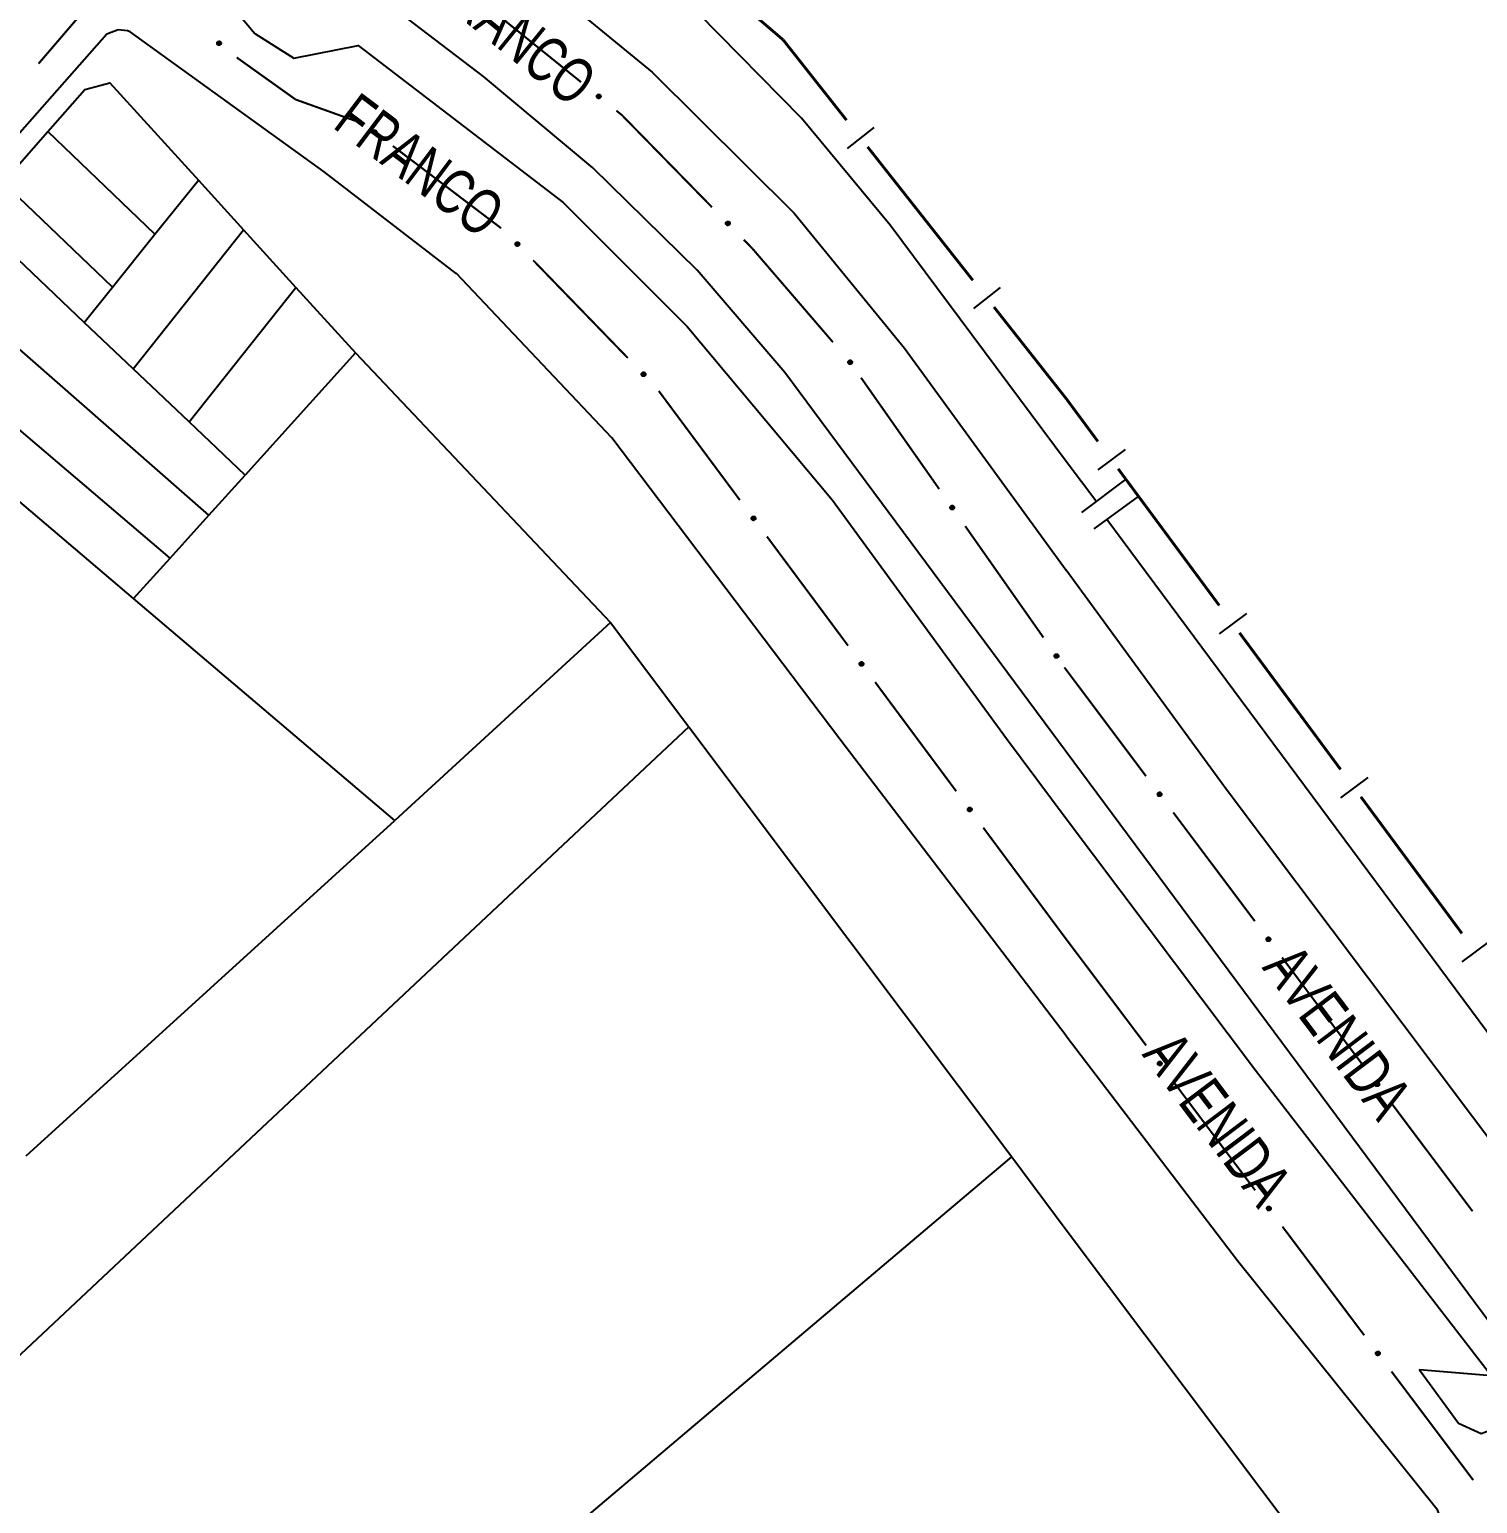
# Model space of a CAD drawing. Extents: x 200123 to 201542, y 4839549 to 4841240.
# Drawn here: x 201067.7 to 201195.5, y 4840300.3 to 4840430.4 of the extents above; entities that cross this region are included whole.
import ezdxf

# ---------------------------------------------------------------- set-up
doc = ezdxf.new("R2010")
doc.units = 0
doc.header["$LTSCALE"] = 1.5
doc.header["$MEASUREMENT"] = 0
for name, color, linetype in [('CD_MALHA_LOTES', 7, 'CONTINUOUS'), ('HD-CANAIS', 7, 'CONTINUOUS'), ('LM-LIM-SETORES-BAIRROS', 250, 'CONTINUOUS'), ('RU-QUADRA', 210, 'CONTINUOUS'), ('SV-EIXO-RUA-PAV', 20, 'CONTINUOUS'), ('SV-ESTIVAS', 7, 'CONTINUOUS'), ('SV-RUA-PAVIM', 7, 'CONTINUOUS'), ('SV-TXT-RUA-PAV', 7, 'CONTINUOUS')]:
    doc.layers.add(name, color=color, linetype=linetype)
doc.styles.add('ARIAL', font='ARIAL.SHX')

msp = doc.modelspace()

# ---------------------------------------------------------------- linework, layer by layer
at = {"layer": 'CD_MALHA_LOTES', "linetype": 'Continuous', "flags": 128}
for points in [[(201069.34, 4840421.34), (201072.6, 4840425.06), (201074.79, 4840425.65), (201082.62, 4840417.05)], [(201065.38, 4840416.84), (201069.34, 4840421.34)], [(201078.79, 4840412.28), (201069.34, 4840421.34)], [(201075.04, 4840407.63), (201065.38, 4840416.84)], [(201078.79, 4840412.28), (201082.62, 4840417.05)], [(201082.62, 4840417.05), (201086.61, 4840412.66)], [(201072.53, 4840404.51), (201062.73, 4840413.81)], [(201075.04, 4840407.63), (201078.79, 4840412.28)], [(201076.87, 4840400.4), (201086.61, 4840412.66)], [(201086.61, 4840412.66), (201091.22, 4840407.6)], [(201083.53, 4840387.49), (201058.71, 4840409.24)], [(201072.53, 4840404.51), (201075.04, 4840407.63)], [(201081.8, 4840395.72), (201091.22, 4840407.6)], [(201091.22, 4840407.6), (201096.47, 4840401.83)], [(201080.12, 4840383.72), (201055.03, 4840405.05)], [(201076.87, 4840400.4), (201072.53, 4840404.51)], [(201096.47, 4840401.83), (201086.74, 4840391.04)], [(201096.47, 4840401.83), (201118.99, 4840378.03)], [(201076.9, 4840380.14), (201051.85, 4840401.42)], [(201081.8, 4840395.72), (201076.87, 4840400.4)], [(201086.74, 4840391.04), (201081.8, 4840395.72)], [(201083.53, 4840387.49), (201086.74, 4840391.04)], [(201080.12, 4840383.72), (201083.53, 4840387.49)], [(201076.9, 4840380.14), (201080.12, 4840383.72)], [(201099.94, 4840360.57), (201076.9, 4840380.14)], [(201118.99, 4840378.03), (201099.94, 4840360.57)], [(201118.99, 4840378.03), (201125.9, 4840368.83)], [(201125.9, 4840368.83), (201059.67, 4840306.65)], [(201125.9, 4840368.83), (201154.39, 4840330.88)], [(201067.42, 4840330.98), (201099.94, 4840360.57)], [(200988.18, 4840187.11), (201061.83, 4840251.72), (201098.76, 4840283.81), (201146.79, 4840324.45), (201154.39, 4840330.88)], [(201154.39, 4840330.88), (201159.21, 4840324.46)], [(201159.21, 4840324.46), (201183.42, 4840292.25), (201159.21, 4840274.3)]]:
    msp.add_lwpolyline(points, dxfattribs=at)
at = {"layer": 'HD-CANAIS', "linetype": 'Continuous'}
for points in [[(201159.21, 4840392.24, 2.2), (201143.66, 4840413.09, 2.2), (201135.84, 4840422.53, 2.2), (201126.75, 4840431.75, 2.2), (201116.67, 4840440.71, 2.2), (201109.76, 4840445.17, 2.2), (201103.95, 4840449.45, 2.26)], [(201161.89, 4840388.65, 2.2), (201159.21, 4840392.24, 2.2)], [(201211.73, 4840321.18, 2.2), (201162.8, 4840387.11, 2.2)]]:
    msp.add_polyline3d(points, dxfattribs=at)
at = {"layer": 'LM-LIM-SETORES-BAIRROS', "const_width": 0.25}
for points in [[(201134.22, 4840429.44), (201129.678896, 4840433.31361)], [(201134.239332, 4840429.4155), (201134.22, 4840429.44)], [(201139.814395, 4840422.350185), (201134.239332, 4840429.4155)], [(201150.964519, 4840408.219555), (201141.672749, 4840419.99508)], [(201159.21, 4840397.77), (201152.822874, 4840405.86445)], [(201159.619928, 4840397.21614), (201159.21, 4840397.77)], [(201161.999568, 4840394.00097), (201159.619928, 4840397.21614)], [(201172.707949, 4840379.532709), (201163.784299, 4840391.589594)], [(201183.41633, 4840365.064448), (201174.492679, 4840377.121332)], [(201194.124711, 4840350.596187), (201185.20106, 4840362.653071)]]:
    msp.add_lwpolyline(points, dxfattribs=at)
at = {"layer": 'LM-LIM-SETORES-BAIRROS'}
for points in [[(201142.23085, 4840421.709292), (201139.875745, 4840419.850938)], [(201153.380975, 4840407.578662), (201151.02587, 4840405.720308)], [(201164.395077, 4840393.285751), (201161.9837, 4840391.501021)], [(201175.103458, 4840378.81749), (201172.692081, 4840377.03276)], [(201185.811839, 4840364.349229), (201183.400462, 4840362.564498)], [(201196.520219, 4840349.880967), (201194.108843, 4840348.096237)]]:
    msp.add_lwpolyline(points, dxfattribs=at)
at = {"layer": 'RU-QUADRA', "linetype": 'Continuous', "flags": 128}
msp.add_lwpolyline([(201065.38, 4840416.84), (201069.34, 4840421.34), (201072.6, 4840425.06), (201074.79, 4840425.65), (201082.62, 4840417.05), (201086.61, 4840412.66), (201091.22, 4840407.6), (201096.47, 4840401.83), (201118.99, 4840378.03), (201125.9, 4840368.83), (201154.39, 4840330.88), (201159.21, 4840324.46), (201183.42, 4840292.25), (201159.21, 4840274.3), (201007.89, 4840162.1)], dxfattribs=at)
at = {"layer": 'SV-EIXO-RUA-PAV', "const_width": 0.18}
for points in [[(201076.32, 4840436.44), (201068.510014, 4840427.32934)], [(201107.052192, 4840433.237223), (201116.391911, 4840425.70266)], [(201091.2, 4840424.17), (201085.998647, 4840427.88278)], [(201091.77386, 4840423.964709), (201091.2, 4840424.17)], [(201096.481683, 4840422.280546), (201091.77386, 4840423.964709)], [(201119.505151, 4840423.191138), (201119.99, 4840422.8)], [(201119.99, 4840422.8), (201127.944523, 4840414.665948)], [(201109.338378, 4840412.814122), (201099.779996, 4840420.069281)], [(201130.741214, 4840411.806137), (201131.440387, 4840411.091184)], [(201131.440387, 4840411.091184), (201131.51, 4840411.02)], [(201131.51, 4840411.02), (201138.619501, 4840402.757162)], [(201120.511514, 4840401.367911), (201112.162174, 4840409.98699)], [(201141.098865, 4840399.624252), (201147.994118, 4840389.803077)], [(201130.406657, 4840388.824429), (201123.248321, 4840398.455536)], [(201150.292535, 4840386.529352), (201157.187788, 4840376.708176)], [(201139.951104, 4840375.982953), (201132.792769, 4840385.61406)], [(201159.04, 4840374.07), (201166.243917, 4840364.472939)], [(201149.495552, 4840363.141476), (201142.337216, 4840372.772584)], [(201168.645222, 4840361.273919), (201175.849139, 4840351.676857)], [(201159.04, 4840350.3), (201151.881664, 4840359.931107)], [(201159.04, 4840350.3), (201166.256445, 4840340.712356)], [(201178.250445, 4840348.477837), (201185.454362, 4840338.880776)], [(201168.661927, 4840337.516474), (201175.878372, 4840327.92883)], [(201187.855667, 4840335.681756), (201195.059584, 4840326.084694)], [(201178.283853, 4840324.732949), (201185.500298, 4840315.145304)], [(201187.90578, 4840311.949423), (201195.122225, 4840302.361779)]]:
    msp.add_lwpolyline(points, dxfattribs=at)
at = {"layer": 'SV-EIXO-RUA-PAV'}
for points in [[(201084.474957, 4840428.955223), (201084.426159, 4840428.951952), (201084.383549, 4840428.959119), (201084.349732, 4840428.975325), (201084.323582, 4840428.997439), (201084.299378, 4840429.023075), (201084.280678, 4840429.054305), (201084.2676, 4840429.093565), (201084.263975, 4840429.142494), (201084.274186, 4840429.18566), (201084.2883, 4840429.219665), (201084.309789, 4840429.24826), (201084.335087, 4840429.271356), (201084.36817, 4840429.289708), (201084.408085, 4840429.302572), (201084.457373, 4840429.305027), (201084.499098, 4840429.297714), (201084.531397, 4840429.281179), (201084.560007, 4840429.259394), (201084.584404, 4840429.232926), (201084.602584, 4840429.202163), (201084.615464, 4840429.161951), (201084.617242, 4840429.113272), (201084.610423, 4840429.071573), (201084.594347, 4840429.039051), (201084.572265, 4840429.011367), (201084.546847, 4840428.986778), (201084.516236, 4840428.966672), (201084.474957, 4840428.955223)], [(201117.905821, 4840424.62279), (201117.954373, 4840424.628681), (201117.997306, 4840424.623815), (201118.031946, 4840424.609451), (201118.059247, 4840424.588776), (201118.084795, 4840424.564478), (201118.105148, 4840424.534299), (201118.120317, 4840424.495799), (201118.126569, 4840424.447136), (201118.118694, 4840424.403483), (201118.106428, 4840424.368768), (201118.086509, 4840424.339059), (201118.062489, 4840424.314636), (201118.030441, 4840424.294532), (201117.991275, 4840424.27954), (201117.94219, 4840424.274438), (201117.900133, 4840424.279497), (201117.866992, 4840424.29427), (201117.837251, 4840424.314485), (201117.811466, 4840424.339604), (201117.791658, 4840424.369344), (201117.776635, 4840424.408805), (201117.772241, 4840424.457319), (201117.776808, 4840424.499323), (201117.791112, 4840424.532663), (201117.811673, 4840424.561495), (201117.835732, 4840424.587415), (201117.865217, 4840424.609137), (201117.905821, 4840424.62279)], [(201098.234824, 4840421.103922), (201098.186467, 4840421.096598), (201098.143409, 4840421.100192), (201098.108359, 4840421.113526), (201098.080459, 4840421.133385), (201098.054204, 4840421.156917), (201098.032968, 4840421.186482), (201098.016666, 4840421.224516), (201098.008979, 4840421.272973), (201098.01556, 4840421.31684), (201098.026794, 4840421.351902), (201098.045827, 4840421.382187), (201098.069114, 4840421.407309), (201098.100554, 4840421.428353), (201098.139259, 4840421.444496), (201098.188172, 4840421.451047), (201098.23036, 4840421.447234), (201098.263924, 4840421.433446), (201098.294249, 4840421.414119), (201098.320765, 4840421.389774), (201098.341444, 4840421.360632), (201098.357627, 4840421.321633), (201098.363453, 4840421.27327), (201098.36013, 4840421.231149), (201098.346818, 4840421.197401), (201098.327118, 4840421.167974), (201098.303836, 4840421.141353), (201098.275006, 4840421.118769), (201098.234824, 4840421.103922)], [(201129.321114, 4840413.415732), (201129.370022, 4840413.415879), (201129.412086, 4840413.406005), (201129.444799, 4840413.387671), (201129.469483, 4840413.363932), (201129.492, 4840413.336802), (201129.508667, 4840413.304441), (201129.519209, 4840413.264426), (201129.519702, 4840413.215365), (201129.506754, 4840413.172939), (201129.490496, 4840413.139906), (201129.467224, 4840413.112742), (201129.440502, 4840413.09131), (201129.406315, 4840413.075109), (201129.365659, 4840413.064821), (201129.316315, 4840413.06552), (201129.275142, 4840413.075483), (201129.243966, 4840413.094047), (201129.216806, 4840413.117616), (201129.19415, 4840413.145589), (201129.177972, 4840413.17745), (201129.167687, 4840413.218402), (201129.169023, 4840413.267096), (201129.178491, 4840413.308274), (201129.196613, 4840413.339703), (201129.220418, 4840413.36592), (201129.247355, 4840413.388835), (201129.279188, 4840413.406943), (201129.321114, 4840413.415732)], [(201110.791521, 4840411.243712), (201110.742613, 4840411.243796), (201110.700596, 4840411.25387), (201110.667969, 4840411.272358), (201110.643399, 4840411.296213), (201110.621011, 4840411.32345), (201110.604497, 4840411.35589), (201110.594144, 4840411.395954), (201110.593884, 4840411.445017), (201110.607033, 4840411.487381), (201110.623447, 4840411.520337), (201110.646847, 4840411.54739), (201110.67367, 4840411.568696), (201110.707934, 4840411.584735), (201110.748638, 4840411.59483), (201110.797979, 4840411.593897), (201110.839103, 4840411.583739), (201110.870191, 4840411.565027), (201110.89724, 4840411.541331), (201110.919763, 4840411.51325), (201110.93579, 4840411.481313), (201110.94588, 4840411.440312), (201110.944314, 4840411.391626), (201110.934651, 4840411.350493), (201110.91638, 4840411.319151), (201110.892451, 4840411.293046), (201110.865406, 4840411.270259), (201110.833488, 4840411.252302), (201110.791521, 4840411.243712)], [(201140.147534, 4840401.170845), (201140.195825, 4840401.163096), (201140.235743, 4840401.146562), (201140.265068, 4840401.123188), (201140.285597, 4840401.095777), (201140.303439, 4840401.065368), (201140.314664, 4840401.030741), (201140.31861, 4840400.989549), (201140.311177, 4840400.941052), (201140.291551, 4840400.901272), (201140.270174, 4840400.871296), (201140.242823, 4840400.848245), (201140.212992, 4840400.831407), (201140.176638, 4840400.820936), (201140.134854, 4840400.817345), (201140.08627, 4840400.826), (201140.047246, 4840400.842478), (201140.019475, 4840400.865831), (201139.996475, 4840400.893474), (201139.978631, 4840400.924738), (201139.967808, 4840400.958792), (201139.964269, 4840401.000868), (201139.973446, 4840401.048707), (201139.989437, 4840401.087817), (201140.012394, 4840401.115908), (201140.040119, 4840401.137939), (201140.070401, 4840401.156206), (201140.104739, 4840401.168939), (201140.147534, 4840401.170845)], [(201121.923975, 4840399.751607), (201121.875066, 4840399.751691), (201121.833049, 4840399.761765), (201121.800423, 4840399.780253), (201121.775853, 4840399.804109), (201121.753464, 4840399.831345), (201121.736951, 4840399.863785), (201121.726598, 4840399.90385), (201121.726338, 4840399.952912), (201121.739486, 4840399.995276), (201121.755901, 4840400.028232), (201121.779301, 4840400.055285), (201121.806124, 4840400.076591), (201121.840388, 4840400.09263), (201121.881092, 4840400.102725), (201121.930432, 4840400.101792), (201121.971557, 4840400.091634), (201122.002645, 4840400.072922), (201122.029693, 4840400.049226), (201122.052217, 4840400.021146), (201122.068243, 4840399.989208), (201122.078334, 4840399.948207), (201122.076768, 4840399.899521), (201122.067104, 4840399.858388), (201122.048834, 4840399.827046), (201122.024905, 4840399.800942), (201121.99786, 4840399.778154), (201121.965942, 4840399.760197), (201121.923975, 4840399.751607)], [(201131.597072, 4840387.038262), (201131.54859, 4840387.044702), (201131.508238, 4840387.060151), (201131.478292, 4840387.082723), (201131.45703, 4840387.109569), (201131.438371, 4840387.139484), (201131.426214, 4840387.173795), (201131.421156, 4840387.214866), (201131.427275, 4840387.263545), (201131.445818, 4840387.303842), (201131.466376, 4840387.334385), (201131.493093, 4840387.358167), (201131.522458, 4840387.375806), (201131.558516, 4840387.387256), (201131.600187, 4840387.391975), (201131.648988, 4840387.384638), (201131.688443, 4840387.369221), (201131.716835, 4840387.346628), (201131.740575, 4840387.319616), (201131.759258, 4840387.288847), (201131.770997, 4840387.255098), (201131.775674, 4840387.213133), (201131.767793, 4840387.165063), (201131.752866, 4840387.125535), (201131.730677, 4840387.096833), (201131.703558, 4840387.074061), (201131.673781, 4840387.054981), (201131.6398, 4840387.041325), (201131.597072, 4840387.038262)], [(201149.15086, 4840388.34706), (201149.199151, 4840388.339311), (201149.23907, 4840388.322776), (201149.268395, 4840388.299402), (201149.288923, 4840388.271991), (201149.306766, 4840388.241582), (201149.317991, 4840388.206955), (201149.321936, 4840388.165763), (201149.314503, 4840388.117266), (201149.294877, 4840388.077486), (201149.2735, 4840388.04751), (201149.24615, 4840388.024459), (201149.216319, 4840388.007621), (201149.179964, 4840387.99715), (201149.138181, 4840387.993559), (201149.089597, 4840388.002214), (201149.050572, 4840388.018692), (201149.022801, 4840388.042045), (201148.999801, 4840388.069689), (201148.981958, 4840388.100952), (201148.971135, 4840388.135006), (201148.967595, 4840388.177082), (201148.976773, 4840388.224921), (201148.992764, 4840388.264031), (201149.01572, 4840388.292123), (201149.043445, 4840388.314154), (201149.073727, 4840388.33242), (201149.108066, 4840388.345153), (201149.15086, 4840388.34706)], [(201141.14152, 4840374.196785), (201141.093037, 4840374.203225), (201141.052686, 4840374.218674), (201141.02274, 4840374.241246), (201141.001478, 4840374.268093), (201140.982819, 4840374.298008), (201140.970662, 4840374.332319), (201140.965604, 4840374.373389), (201140.971723, 4840374.422069), (201140.990265, 4840374.462365), (201141.010824, 4840374.492908), (201141.037541, 4840374.516691), (201141.066906, 4840374.53433), (201141.102964, 4840374.54578), (201141.144635, 4840374.550499), (201141.193435, 4840374.543162), (201141.232891, 4840374.527744), (201141.261283, 4840374.505151), (201141.285022, 4840374.47814), (201141.303705, 4840374.447371), (201141.315445, 4840374.413622), (201141.320121, 4840374.371657), (201141.312241, 4840374.323587), (201141.297314, 4840374.284059), (201141.275125, 4840374.255357), (201141.248006, 4840374.232584), (201141.218229, 4840374.213505), (201141.184248, 4840374.199848), (201141.14152, 4840374.196785)], [(201158.344531, 4840375.252159), (201158.392822, 4840375.24441), (201158.432741, 4840375.227876), (201158.462066, 4840375.204502), (201158.482594, 4840375.17709), (201158.500437, 4840375.146682), (201158.511662, 4840375.112054), (201158.515607, 4840375.070862), (201158.508174, 4840375.022366), (201158.488548, 4840374.982586), (201158.467171, 4840374.95261), (201158.43982, 4840374.929559), (201158.409989, 4840374.91272), (201158.373635, 4840374.90225), (201158.331852, 4840374.898659), (201158.283267, 4840374.907314), (201158.244243, 4840374.923792), (201158.216472, 4840374.947145), (201158.193472, 4840374.974788), (201158.175628, 4840375.006051), (201158.164806, 4840375.040106), (201158.161266, 4840375.082181), (201158.170443, 4840375.130021), (201158.186434, 4840375.169131), (201158.209391, 4840375.197222), (201158.237116, 4840375.219253), (201158.267398, 4840375.23752), (201158.301736, 4840375.250253), (201158.344531, 4840375.252159)], [(201167.446352, 4840363.054422), (201167.494864, 4840363.048212), (201167.535289, 4840363.032954), (201167.565342, 4840363.010525), (201167.586731, 4840362.983779), (201167.605531, 4840362.953953), (201167.617851, 4840362.9197), (201167.623104, 4840362.878654), (201167.617216, 4840362.829946), (201167.598864, 4840362.789562), (201167.578451, 4840362.758922), (201167.551846, 4840362.735013), (201167.522566, 4840362.717235), (201167.486562, 4840362.705615), (201167.444914, 4840362.700698), (201167.396079, 4840362.707804), (201167.356551, 4840362.723034), (201167.328052, 4840362.745492), (201167.304185, 4840362.77239), (201167.285356, 4840362.80307), (201167.273457, 4840362.836764), (201167.268582, 4840362.878706), (201167.276234, 4840362.926813), (201167.290974, 4840362.966411), (201167.313026, 4840362.995218), (201167.340037, 4840363.018119), (201167.369723, 4840363.037339), (201167.403639, 4840363.051157), (201167.446352, 4840363.054422)], [(201150.685968, 4840361.355309), (201150.637485, 4840361.361749), (201150.597134, 4840361.377198), (201150.567187, 4840361.39977), (201150.545926, 4840361.426616), (201150.527267, 4840361.456531), (201150.51511, 4840361.490842), (201150.510051, 4840361.531913), (201150.51617, 4840361.580593), (201150.534713, 4840361.620889), (201150.555272, 4840361.651432), (201150.581989, 4840361.675214), (201150.611354, 4840361.692853), (201150.647412, 4840361.704303), (201150.689083, 4840361.709023), (201150.737883, 4840361.701685), (201150.777339, 4840361.686268), (201150.805731, 4840361.663675), (201150.82947, 4840361.636664), (201150.848153, 4840361.605894), (201150.859893, 4840361.572145), (201150.864569, 4840361.530181), (201150.856689, 4840361.48211), (201150.841761, 4840361.442583), (201150.819573, 4840361.41388), (201150.792454, 4840361.391108), (201150.762677, 4840361.372029), (201150.728696, 4840361.358372), (201150.685968, 4840361.355309)], [(201177.051574, 4840350.258341), (201177.100087, 4840350.25213), (201177.140511, 4840350.236873), (201177.170564, 4840350.214443), (201177.191953, 4840350.187698), (201177.210753, 4840350.157872), (201177.223073, 4840350.123619), (201177.228326, 4840350.082573), (201177.222438, 4840350.033864), (201177.204086, 4840349.993481), (201177.183673, 4840349.962841), (201177.157069, 4840349.938932), (201177.127788, 4840349.921154), (201177.091785, 4840349.909533), (201177.050137, 4840349.904616), (201177.001302, 4840349.911722), (201176.961774, 4840349.926952), (201176.933274, 4840349.94941), (201176.909407, 4840349.976309), (201176.890579, 4840350.006989), (201176.878679, 4840350.040682), (201176.873804, 4840350.082624), (201176.881456, 4840350.130731), (201176.896196, 4840350.170329), (201176.918249, 4840350.199136), (201176.945259, 4840350.222037), (201176.974945, 4840350.241257), (201177.008862, 4840350.255075), (201177.051574, 4840350.258341)], [(201167.460732, 4840339.295411), (201167.509252, 4840339.289264), (201167.549696, 4840339.274059), (201167.579779, 4840339.251669), (201167.601203, 4840339.224951), (201167.620042, 4840339.19515), (201167.632406, 4840339.160913), (201167.637713, 4840339.119874), (201167.631888, 4840339.071158), (201167.61359, 4840339.03075), (201167.593216, 4840339.000083), (201167.566643, 4840338.97614), (201167.537386, 4840338.958324), (201167.501398, 4840338.946656), (201167.459756, 4840338.941685), (201167.410912, 4840338.948727), (201167.371364, 4840338.963905), (201167.342835, 4840338.986326), (201167.318933, 4840339.013193), (201167.300065, 4840339.043849), (201167.288121, 4840339.077527), (201167.283191, 4840339.119462), (201167.290781, 4840339.167579), (201167.305469, 4840339.207196), (201167.327483, 4840339.236032), (201167.354464, 4840339.258968), (201167.384125, 4840339.278227), (201167.418023, 4840339.292089), (201167.460732, 4840339.295411)], [(201186.656797, 4840337.462259), (201186.705309, 4840337.456049), (201186.745734, 4840337.440792), (201186.775787, 4840337.418362), (201186.797176, 4840337.391616), (201186.815976, 4840337.36179), (201186.828296, 4840337.327537), (201186.833549, 4840337.286491), (201186.82766, 4840337.237783), (201186.809309, 4840337.197399), (201186.788895, 4840337.166759), (201186.762291, 4840337.14285), (201186.73301, 4840337.125072), (201186.697007, 4840337.113452), (201186.655359, 4840337.108535), (201186.606524, 4840337.115641), (201186.566996, 4840337.130871), (201186.538497, 4840337.153329), (201186.51463, 4840337.180227), (201186.495801, 4840337.210907), (201186.483902, 4840337.244601), (201186.479027, 4840337.286543), (201186.486679, 4840337.33465), (201186.501419, 4840337.374248), (201186.523471, 4840337.403055), (201186.550482, 4840337.425956), (201186.580168, 4840337.445176), (201186.614084, 4840337.458994), (201186.656797, 4840337.462259)], [(201177.082658, 4840326.511885), (201177.131179, 4840326.505738), (201177.171623, 4840326.490534), (201177.201705, 4840326.468143), (201177.223129, 4840326.441426), (201177.241968, 4840326.411624), (201177.254333, 4840326.377387), (201177.259639, 4840326.336348), (201177.253815, 4840326.287632), (201177.235516, 4840326.247225), (201177.215143, 4840326.216558), (201177.18857, 4840326.192614), (201177.159312, 4840326.174798), (201177.123324, 4840326.16313), (201177.081683, 4840326.158159), (201177.032838, 4840326.165201), (201176.99329, 4840326.180379), (201176.964762, 4840326.2028), (201176.94086, 4840326.229668), (201176.921991, 4840326.260323), (201176.910047, 4840326.294001), (201176.905118, 4840326.335936), (201176.912707, 4840326.384054), (201176.927395, 4840326.423671), (201176.94941, 4840326.452507), (201176.976391, 4840326.475443), (201177.006052, 4840326.494702), (201177.03995, 4840326.508564), (201177.082658, 4840326.511885)], [(201186.704585, 4840313.728359), (201186.753105, 4840313.722213), (201186.79355, 4840313.707008), (201186.823632, 4840313.684617), (201186.845056, 4840313.6579), (201186.863895, 4840313.628098), (201186.87626, 4840313.593861), (201186.881566, 4840313.552822), (201186.875742, 4840313.504106), (201186.857443, 4840313.463699), (201186.837069, 4840313.433032), (201186.810496, 4840313.409088), (201186.781239, 4840313.391272), (201186.745251, 4840313.379605), (201186.703609, 4840313.374633), (201186.654765, 4840313.381675), (201186.615217, 4840313.396854), (201186.586689, 4840313.419275), (201186.562786, 4840313.446142), (201186.543918, 4840313.476798), (201186.531974, 4840313.510475), (201186.527044, 4840313.552411), (201186.534634, 4840313.600528), (201186.549322, 4840313.640145), (201186.571336, 4840313.668981), (201186.598317, 4840313.691917), (201186.627978, 4840313.711176), (201186.661877, 4840313.725038), (201186.704585, 4840313.728359)]]:
    msp.add_lwpolyline(points, close=True, dxfattribs=at)
for points in [[(201084.516236, 4840428.966672), (201084.263975, 4840429.142494)], [(201084.474957, 4840428.955223), (201084.2676, 4840429.093565)], [(201084.496175, 4840428.962847), (201084.269666, 4840429.117071)], [(201084.52812, 4840428.979994), (201084.272193, 4840429.160684)], [(201084.546847, 4840428.986778), (201084.274186, 4840429.18566)], [(201084.448304, 4840428.954521), (201084.279918, 4840429.069302)], [(201084.426159, 4840428.951952), (201084.280678, 4840429.054305)], [(201084.556008, 4840429.000791), (201084.283749, 4840429.19801)], [(201084.572265, 4840429.011367), (201084.2883, 4840429.219665)], [(201084.401851, 4840428.955933), (201084.297269, 4840429.033502)], [(201084.383549, 4840428.959119), (201084.299378, 4840429.023075)], [(201084.581663, 4840429.027267), (201084.302099, 4840429.234729)], [(201084.594347, 4840429.039051), (201084.309789, 4840429.24826)], [(201084.600319, 4840429.058205), (201084.325017, 4840429.258162)], [(201084.610423, 4840429.071573), (201084.335087, 4840429.271356)], [(201084.612889, 4840429.094619), (201084.355846, 4840429.278148)], [(201084.617242, 4840429.113272), (201084.36817, 4840429.289708)], [(201084.612475, 4840429.139042), (201084.390733, 4840429.294484)], [(201084.615464, 4840429.161951), (201084.408085, 4840429.302572)], [(201084.603339, 4840429.183972), (201084.438807, 4840429.298956)], [(201084.602584, 4840429.202163), (201084.457373, 4840429.305027)], [(201084.589843, 4840429.219975), (201084.483333, 4840429.297443)], [(201084.584404, 4840429.232926), (201084.499098, 4840429.297714)], [(201117.772241, 4840424.457319), (201118.030441, 4840424.294532)], [(201117.775585, 4840424.476179), (201118.042125, 4840424.306737)], [(201117.776635, 4840424.408805), (201117.991275, 4840424.27954)], [(201117.776808, 4840424.499323), (201118.062489, 4840424.314636)], [(201117.778387, 4840424.431842), (201118.008167, 4840424.288549)], [(201117.786178, 4840424.513216), (201118.071835, 4840424.328352)], [(201117.789926, 4840424.387469), (201117.960403, 4840424.281499)], [(201117.791112, 4840424.532663), (201118.086509, 4840424.339059)], [(201117.791658, 4840424.369344), (201117.94219, 4840424.274438)], [(201117.803144, 4840424.545112), (201118.093459, 4840424.352984)], [(201117.805339, 4840424.352243), (201117.915861, 4840424.280615)], [(201117.811466, 4840424.339604), (201117.900133, 4840424.279497)], [(201117.811673, 4840424.561495), (201118.106428, 4840424.368768)], [(201117.827338, 4840424.57293), (201118.109809, 4840424.390637)], [(201117.835732, 4840424.587415), (201118.118694, 4840424.403483)], [(201117.854067, 4840424.595196), (201118.11934, 4840424.42853)], [(201117.865217, 4840424.609137), (201118.126569, 4840424.447136)], [(201117.885044, 4840424.614036), (201118.119519, 4840424.472216)], [(201117.905821, 4840424.62279), (201118.120317, 4840424.495799)], [(201117.932398, 4840424.624924), (201118.106712, 4840424.519365)], [(201117.954373, 4840424.628681), (201118.105148, 4840424.534299)], [(201117.978859, 4840424.626013), (201118.087462, 4840424.554179)], [(201117.997306, 4840424.623815), (201118.084795, 4840424.564478)], [(201098.275006, 4840421.118769), (201098.008979, 4840421.272973)], [(201098.303836, 4840421.141353), (201098.01556, 4840421.31684)], [(201098.285739, 4840421.133034), (201098.015654, 4840421.291784)], [(201098.234824, 4840421.103922), (201098.016666, 4840421.224516)], [(201098.255332, 4840421.113286), (201098.016768, 4840421.248113)], [(201098.311798, 4840421.156081), (201098.024061, 4840421.329943)], [(201098.327118, 4840421.167974), (201098.026794, 4840421.351902)], [(201098.208321, 4840421.101003), (201098.030962, 4840421.201363)], [(201098.186467, 4840421.096598), (201098.032968, 4840421.186482)], [(201098.33516, 4840421.184602), (201098.039291, 4840421.368063)], [(201098.346818, 4840421.197401), (201098.045827, 4840421.382187)], [(201098.161913, 4840421.098541), (201098.051234, 4840421.167133)], [(201098.143409, 4840421.100192), (201098.054204, 4840421.156917)], [(201098.351175, 4840421.216986), (201098.060177, 4840421.393323)], [(201098.36013, 4840421.231149), (201098.069114, 4840421.407309)], [(201098.360669, 4840421.25432), (201098.089235, 4840421.415807)], [(201098.363453, 4840421.27327), (201098.100554, 4840421.428353)], [(201098.356557, 4840421.298554), (201098.122641, 4840421.434991)], [(201098.357627, 4840421.321633), (201098.139259, 4840421.444496)], [(201098.343711, 4840421.342567), (201098.170176, 4840421.443451)], [(201098.341444, 4840421.360632), (201098.188172, 4840421.451047)], [(201098.327263, 4840421.377321), (201098.214672, 4840421.445651)], [(201098.320765, 4840421.389774), (201098.23036, 4840421.447234)], [(201129.196613, 4840413.339703), (201129.467224, 4840413.112742)], [(201129.210023, 4840413.350652), (201129.475762, 4840413.125754)], [(201129.220418, 4840413.36592), (201129.490496, 4840413.139906)], [(201129.237318, 4840413.375435), (201129.496422, 4840413.161226)], [(201129.247355, 4840413.388835), (201129.506754, 4840413.172939)], [(201129.266477, 4840413.394409), (201129.510338, 4840413.197738)], [(201129.279188, 4840413.406943), (201129.519702, 4840413.215365)], [(201129.299453, 4840413.409479), (201129.515646, 4840413.2411)], [(201129.321114, 4840413.415732), (201129.519209, 4840413.264426)], [(201129.347757, 4840413.41473), (201129.508466, 4840413.289426)], [(201129.370022, 4840413.415879), (201129.508667, 4840413.304441)], [(201129.394025, 4840413.410354), (201129.493439, 4840413.326261)], [(201129.412086, 4840413.406005), (201129.492, 4840413.336802)], [(201129.167687, 4840413.218402), (201129.365659, 4840413.064821)], [(201129.169023, 4840413.267096), (201129.406315, 4840413.075109)], [(201129.172134, 4840413.241074), (201129.383492, 4840413.071783)], [(201129.174558, 4840413.285433), (201129.419352, 4840413.085857)], [(201129.177972, 4840413.17745), (201129.316315, 4840413.06552)], [(201129.178381, 4840413.195653), (201129.335231, 4840413.070392)], [(201129.178491, 4840413.308274), (201129.440502, 4840413.09131)], [(201129.189429, 4840413.320969), (201129.451395, 4840413.103833)], [(201129.18955, 4840413.158861), (201129.290893, 4840413.074747)], [(201129.19415, 4840413.145589), (201129.275142, 4840413.075483)], [(201110.833488, 4840411.252302), (201110.593884, 4840411.445017)], [(201110.791521, 4840411.243712), (201110.594144, 4840411.395954)], [(201110.813211, 4840411.249862), (201110.597818, 4840411.419263)], [(201110.846258, 4840411.264776), (201110.603331, 4840411.4626)], [(201110.742613, 4840411.243796), (201110.604497, 4840411.35589)], [(201110.764882, 4840411.24484), (201110.604769, 4840411.370903)], [(201110.865406, 4840411.270259), (201110.607033, 4840411.487381)], [(201110.875507, 4840411.283611), (201110.61742, 4840411.499045)], [(201110.718636, 4840411.249435), (201110.619622, 4840411.333998)], [(201110.700596, 4840411.25387), (201110.621011, 4840411.32345)], [(201110.892451, 4840411.293046), (201110.623447, 4840411.520337)], [(201110.902918, 4840411.308265), (201110.638247, 4840411.534419)], [(201110.91638, 4840411.319151), (201110.646847, 4840411.54739)], [(201110.923653, 4840411.33785), (201110.662719, 4840411.556224)], [(201110.934651, 4840411.350493), (201110.67367, 4840411.568696)], [(201110.938692, 4840411.373315), (201110.694847, 4840411.574048)], [(201110.944314, 4840411.391626), (201110.707934, 4840411.584735)], [(201110.941327, 4840411.417662), (201110.730772, 4840411.587952)], [(201110.94588, 4840411.440312), (201110.748638, 4840411.59483)], [(201110.935294, 4840411.463113), (201110.77904, 4840411.589115)], [(201110.93579, 4840411.481313), (201110.797979, 4840411.593897)], [(201110.9243, 4840411.499957), (201110.823357, 4840411.58455)], [(201110.919763, 4840411.51325), (201110.839103, 4840411.583739)], [(201139.964269, 4840401.000868), (201140.134854, 4840400.817345)], [(201139.967808, 4840400.958792), (201140.08627, 4840400.826)], [(201139.97115, 4840400.97669), (201140.105725, 4840400.827755)], [(201139.972316, 4840401.022524), (201140.153578, 4840400.821338)], [(201139.973446, 4840401.048707), (201140.176638, 4840400.820936)], [(201139.976233, 4840400.938578), (201140.062671, 4840400.839209)], [(201139.978631, 4840400.924738), (201140.047246, 4840400.842478)], [(201139.981869, 4840401.06591), (201140.191239, 4840400.829439)], [(201139.989437, 4840401.087817), (201140.212992, 4840400.831407)], [(201140.00228, 4840401.09858), (201140.225763, 4840400.842007)], [(201140.012394, 4840401.115908), (201140.242823, 4840400.848245)], [(201140.027396, 4840401.12455), (201140.25335, 4840400.859708)], [(201140.040119, 4840401.137939), (201140.270174, 4840400.871296)], [(201140.058333, 4840401.144603), (201140.279463, 4840400.89138)], [(201140.070401, 4840401.156206), (201140.291551, 4840400.901272)], [(201140.090172, 4840401.15862), (201140.299091, 4840400.925167)], [(201140.104739, 4840401.168939), (201140.311177, 4840400.941052)], [(201140.125148, 4840401.168171), (201140.311329, 4840400.967104)], [(201140.147534, 4840401.170845), (201140.31861, 4840400.989549)], [(201140.173667, 4840401.165556), (201140.312043, 4840401.015955)], [(201140.195825, 4840401.163096), (201140.314664, 4840401.030741)], [(201140.218621, 4840401.153769), (201140.303158, 4840401.054733)], [(201140.235743, 4840401.146562), (201140.303439, 4840401.065368)], [(201121.965942, 4840399.760197), (201121.726338, 4840399.952912)], [(201121.923975, 4840399.751607), (201121.726598, 4840399.90385)], [(201121.945665, 4840399.757757), (201121.730271, 4840399.927158)], [(201121.978712, 4840399.772671), (201121.735785, 4840399.970495)], [(201121.875066, 4840399.751691), (201121.736951, 4840399.863785)], [(201121.897336, 4840399.752735), (201121.737222, 4840399.878799)], [(201121.99786, 4840399.778154), (201121.739486, 4840399.995276)], [(201122.00796, 4840399.791506), (201121.749874, 4840400.00694)], [(201121.85109, 4840399.75733), (201121.752075, 4840399.841893)], [(201121.833049, 4840399.761765), (201121.753464, 4840399.831345)], [(201122.024905, 4840399.800942), (201121.755901, 4840400.028232)], [(201122.035372, 4840399.81616), (201121.770701, 4840400.042314)], [(201122.048834, 4840399.827046), (201121.779301, 4840400.055285)], [(201122.056107, 4840399.845745), (201121.795172, 4840400.064119)], [(201122.067104, 4840399.858388), (201121.806124, 4840400.076591)], [(201122.071145, 4840399.88121), (201121.8273, 4840400.081943)], [(201122.076768, 4840399.899521), (201121.840388, 4840400.09263)], [(201122.07378, 4840399.925558), (201121.863226, 4840400.095847)], [(201122.078334, 4840399.948207), (201121.881092, 4840400.102725)], [(201122.067748, 4840399.971008), (201121.911493, 4840400.09701)], [(201122.068243, 4840399.989208), (201121.930432, 4840400.101792)], [(201122.056754, 4840400.007852), (201121.95581, 4840400.092445)], [(201122.052217, 4840400.021146), (201121.971557, 4840400.091634)], [(201131.703558, 4840387.074061), (201131.466376, 4840387.334385)], [(201131.715914, 4840387.087789), (201131.482881, 4840387.346423)], [(201131.730677, 4840387.096833), (201131.493093, 4840387.358167)], [(201131.740319, 4840387.114429), (201131.509979, 4840387.364864)], [(201131.752866, 4840387.125535), (201131.522458, 4840387.375806)], [(201131.759839, 4840387.147639), (201131.54415, 4840387.378361)], [(201131.767793, 4840387.165063), (201131.558516, 4840387.387256)], [(201131.768215, 4840387.191267), (201131.581578, 4840387.387478)], [(201131.775674, 4840387.213133), (201131.600187, 4840387.391975)], [(201131.768141, 4840387.237116), (201131.629588, 4840387.382357)], [(201131.770997, 4840387.255098), (201131.648988, 4840387.384638)], [(201131.762028, 4840387.275077), (201131.672935, 4840387.372072)], [(201131.759258, 4840387.288847), (201131.688443, 4840387.369221)], [(201148.967595, 4840388.177082), (201149.138181, 4840387.993559)], [(201148.971135, 4840388.135006), (201149.089597, 4840388.002214)], [(201148.974477, 4840388.152904), (201149.109051, 4840388.003969)], [(201148.975642, 4840388.198738), (201149.156905, 4840387.997552)], [(201148.976773, 4840388.224921), (201149.179964, 4840387.99715)], [(201148.97956, 4840388.114792), (201149.065998, 4840388.015423)], [(201148.981958, 4840388.100952), (201149.050572, 4840388.018692)], [(201148.985195, 4840388.242124), (201149.194565, 4840388.005653)], [(201148.992764, 4840388.264031), (201149.216319, 4840388.007621)], [(201149.005607, 4840388.274794), (201149.22909, 4840388.018222)], [(201149.01572, 4840388.292123), (201149.24615, 4840388.024459)], [(201149.030722, 4840388.300764), (201149.256676, 4840388.035922)], [(201149.043445, 4840388.314154), (201149.2735, 4840388.04751)], [(201149.061659, 4840388.320817), (201149.28279, 4840388.067594)], [(201149.073727, 4840388.33242), (201149.294877, 4840388.077486)], [(201149.093499, 4840388.334834), (201149.302417, 4840388.101381)], [(201149.108066, 4840388.345153), (201149.314503, 4840388.117266)], [(201149.128474, 4840388.344385), (201149.314655, 4840388.143318)], [(201149.15086, 4840388.34706), (201149.321936, 4840388.165763)], [(201149.176993, 4840388.34177), (201149.315369, 4840388.192169)], [(201149.199151, 4840388.339311), (201149.317991, 4840388.206955)], [(201149.221948, 4840388.329983), (201149.306484, 4840388.230947)], [(201149.23907, 4840388.322776), (201149.306766, 4840388.241582)], [(201131.597072, 4840387.038262), (201131.421156, 4840387.214866)], [(201131.54859, 4840387.044702), (201131.426214, 4840387.173795)], [(201131.6398, 4840387.041325), (201131.427275, 4840387.263545)], [(201131.619378, 4840387.041541), (201131.427827, 4840387.237499)], [(201131.570806, 4840387.042843), (201131.428434, 4840387.188646)], [(201131.525549, 4840387.053409), (201131.438365, 4840387.150123)], [(201131.508238, 4840387.060151), (201131.438371, 4840387.139484)], [(201131.654082, 4840387.052034), (201131.438927, 4840387.279752)], [(201131.673781, 4840387.054981), (201131.445818, 4840387.303842)], [(201131.685531, 4840387.066907), (201131.457633, 4840387.314057)], [(201141.14152, 4840374.196785), (201140.965604, 4840374.373389)], [(201141.093037, 4840374.203225), (201140.970662, 4840374.332319)], [(201141.184248, 4840374.199848), (201140.971723, 4840374.422069)], [(201141.163826, 4840374.200064), (201140.972275, 4840374.396023)], [(201141.115254, 4840374.201366), (201140.972882, 4840374.34717)], [(201141.19853, 4840374.210557), (201140.983375, 4840374.438275)], [(201141.218229, 4840374.213505), (201140.990265, 4840374.462365)], [(201141.229979, 4840374.225431), (201141.002081, 4840374.47258)], [(201141.248006, 4840374.232584), (201141.010824, 4840374.492908)], [(201141.260362, 4840374.246313), (201141.027329, 4840374.504947)], [(201141.275125, 4840374.255357), (201141.037541, 4840374.516691)], [(201141.284766, 4840374.272952), (201141.054426, 4840374.523387)], [(201141.297314, 4840374.284059), (201141.066906, 4840374.53433)], [(201141.304287, 4840374.306162), (201141.088598, 4840374.536885)], [(201141.312241, 4840374.323587), (201141.102964, 4840374.54578)], [(201141.312663, 4840374.349791), (201141.126026, 4840374.546001)], [(201141.320121, 4840374.371657), (201141.144635, 4840374.550499)], [(201141.312589, 4840374.39564), (201141.174035, 4840374.540881)], [(201141.315445, 4840374.413622), (201141.193435, 4840374.543162)], [(201141.306476, 4840374.4336), (201141.217383, 4840374.530595)], [(201141.303705, 4840374.447371), (201141.232891, 4840374.527744)], [(201158.161266, 4840375.082181), (201158.331852, 4840374.898659)], [(201158.164806, 4840375.040106), (201158.283267, 4840374.907314)], [(201158.168147, 4840375.058004), (201158.302722, 4840374.909069)], [(201158.169313, 4840375.103838), (201158.350575, 4840374.902652)], [(201158.170443, 4840375.130021), (201158.373635, 4840374.90225)], [(201158.173231, 4840375.019892), (201158.259668, 4840374.920523)], [(201158.175628, 4840375.006051), (201158.244243, 4840374.923792)], [(201158.178866, 4840375.147224), (201158.388236, 4840374.910753)], [(201158.186434, 4840375.169131), (201158.409989, 4840374.91272)], [(201158.199277, 4840375.179894), (201158.42276, 4840374.923321)], [(201158.209391, 4840375.197222), (201158.43982, 4840374.929559)], [(201158.224393, 4840375.205863), (201158.450347, 4840374.941022)], [(201158.237116, 4840375.219253), (201158.467171, 4840374.95261)], [(201158.25533, 4840375.225916), (201158.476461, 4840374.972694)], [(201158.267398, 4840375.23752), (201158.488548, 4840374.982586)], [(201158.287169, 4840375.239934), (201158.496088, 4840375.006481)], [(201158.301736, 4840375.250253), (201158.508174, 4840375.022366)], [(201158.322145, 4840375.249485), (201158.508326, 4840375.048417)], [(201158.344531, 4840375.252159), (201158.515607, 4840375.070862)], [(201158.370664, 4840375.246869), (201158.50904, 4840375.097269)], [(201158.392822, 4840375.24441), (201158.511662, 4840375.112054)], [(201158.415618, 4840375.235083), (201158.500155, 4840375.136046)], [(201158.432741, 4840375.227876), (201158.500437, 4840375.146682)], [(201141.069997, 4840374.211933), (201140.982813, 4840374.308647)], [(201141.052686, 4840374.218674), (201140.982819, 4840374.298008)], [(201167.268582, 4840362.878706), (201167.444914, 4840362.700698)], [(201167.273457, 4840362.836764), (201167.396079, 4840362.707804)], [(201167.275936, 4840362.900607), (201167.463501, 4840362.705284)], [(201167.276228, 4840362.854759), (201167.415468, 4840362.710176)], [(201167.276234, 4840362.926813), (201167.486562, 4840362.705615)], [(201167.28252, 4840362.816828), (201167.372072, 4840362.720256)], [(201167.284106, 4840362.944275), (201167.500886, 4840362.714578)], [(201167.285356, 4840362.80307), (201167.356551, 4840362.723034)], [(201167.290974, 4840362.966411), (201167.522566, 4840362.717235)], [(201167.303468, 4840362.977577), (201167.534993, 4840362.728237)], [(201167.313026, 4840362.995218), (201167.551846, 4840362.735013)], [(201167.327746, 4840363.004332), (201167.562003, 4840362.746805)], [(201167.340037, 4840363.018119), (201167.578451, 4840362.758922)], [(201167.35803, 4840363.025358), (201167.587097, 4840362.779291)], [(201167.369723, 4840363.037339), (201167.598864, 4840362.789562)], [(201167.389408, 4840363.04038), (201167.60564, 4840362.813685)], [(201167.403639, 4840363.051157), (201167.617216, 4840362.829946)], [(201167.424062, 4840363.051038), (201167.616539, 4840362.855989)], [(201167.446352, 4840363.054422), (201167.623104, 4840362.878654)], [(201167.47264, 4840363.049966), (201167.615701, 4840362.904839)], [(201167.494864, 4840363.048212), (201167.617851, 4840362.9197)], [(201167.517946, 4840363.039614), (201167.605588, 4840362.943314)], [(201167.535289, 4840363.032954), (201167.605531, 4840362.953953)], [(201150.685968, 4840361.355309), (201150.510051, 4840361.531913)], [(201150.637485, 4840361.361749), (201150.51511, 4840361.490842)], [(201150.728696, 4840361.358372), (201150.51617, 4840361.580593)], [(201150.708273, 4840361.358588), (201150.516723, 4840361.554546)], [(201150.659702, 4840361.35989), (201150.51733, 4840361.505693)], [(201150.614445, 4840361.370456), (201150.527261, 4840361.46717)], [(201150.597134, 4840361.377198), (201150.527267, 4840361.456531)], [(201150.742978, 4840361.369081), (201150.527822, 4840361.596799)], [(201150.762677, 4840361.372029), (201150.534713, 4840361.620889)], [(201150.774427, 4840361.383954), (201150.546529, 4840361.631104)], [(201150.792454, 4840361.391108), (201150.555272, 4840361.651432)], [(201150.80481, 4840361.404837), (201150.571776, 4840361.663471)], [(201150.819573, 4840361.41388), (201150.581989, 4840361.675214)], [(201150.829214, 4840361.431476), (201150.598874, 4840361.681911)], [(201150.841761, 4840361.442583), (201150.611354, 4840361.692853)], [(201150.848734, 4840361.464686), (201150.633046, 4840361.695408)], [(201150.856689, 4840361.48211), (201150.647412, 4840361.704303)], [(201150.857111, 4840361.508315), (201150.670474, 4840361.704525)], [(201150.864569, 4840361.530181), (201150.689083, 4840361.709023)], [(201150.857036, 4840361.554163), (201150.718483, 4840361.699404)], [(201150.859893, 4840361.572145), (201150.737883, 4840361.701685)], [(201150.850924, 4840361.592124), (201150.761831, 4840361.689119)], [(201150.848153, 4840361.605894), (201150.777339, 4840361.686268)], [(201176.873804, 4840350.082624), (201177.050137, 4840349.904616)], [(201176.878679, 4840350.040682), (201177.001302, 4840349.911722)], [(201176.881159, 4840350.104525), (201177.068724, 4840349.909202)], [(201176.88145, 4840350.058677), (201177.020691, 4840349.914095)], [(201176.881456, 4840350.130731), (201177.091785, 4840349.909533)], [(201176.887743, 4840350.020746), (201176.977295, 4840349.924175)], [(201176.889328, 4840350.148193), (201177.106108, 4840349.918496)], [(201176.890579, 4840350.006989), (201176.961774, 4840349.926952)], [(201176.896196, 4840350.170329), (201177.127788, 4840349.921154)], [(201176.908691, 4840350.181495), (201177.140216, 4840349.932155)], [(201176.918249, 4840350.199136), (201177.157069, 4840349.938932)], [(201176.932968, 4840350.20825), (201177.167225, 4840349.950724)], [(201176.945259, 4840350.222037), (201177.183673, 4840349.962841)], [(201176.963252, 4840350.229276), (201177.192319, 4840349.98321)], [(201176.974945, 4840350.241257), (201177.204086, 4840349.993481)], [(201176.99463, 4840350.244299), (201177.210863, 4840350.017603)], [(201177.008862, 4840350.255075), (201177.222438, 4840350.033864)], [(201177.029285, 4840350.254956), (201177.221762, 4840350.059908)], [(201177.051574, 4840350.258341), (201177.228326, 4840350.082573)], [(201177.077862, 4840350.253884), (201177.220923, 4840350.108757)], [(201177.100087, 4840350.25213), (201177.223073, 4840350.123619)], [(201177.123168, 4840350.243532), (201177.21081, 4840350.147233)], [(201177.140511, 4840350.236873), (201177.210753, 4840350.157872)], [(201167.305469, 4840339.207196), (201167.537386, 4840338.958324)], [(201167.317949, 4840339.218379), (201167.549799, 4840338.969341)], [(201167.327483, 4840339.236032), (201167.566643, 4840338.97614)], [(201167.342191, 4840339.245165), (201167.576784, 4840338.987945)], [(201167.354464, 4840339.258968), (201167.593216, 4840339.000083)], [(201167.372447, 4840339.266231), (201167.601836, 4840339.020464)], [(201167.384125, 4840339.278227), (201167.61359, 4840339.03075)], [(201167.403806, 4840339.281294), (201167.620334, 4840339.054881)], [(201167.418023, 4840339.292089), (201167.631888, 4840339.071158)], [(201167.438446, 4840339.291997), (201167.631178, 4840339.0972)], [(201167.460732, 4840339.295411), (201167.637713, 4840339.119874)], [(201167.487025, 4840339.290989), (201167.630276, 4840339.146049)], [(201167.509252, 4840339.289264), (201167.632406, 4840339.160913)], [(201167.532345, 4840339.280696), (201167.620112, 4840339.184511)], [(201167.549696, 4840339.274059), (201167.620042, 4840339.19515)], [(201167.283191, 4840339.119462), (201167.459756, 4840338.941685)], [(201167.288121, 4840339.077527), (201167.410912, 4840338.948727)], [(201167.290517, 4840339.141373), (201167.478337, 4840338.946295)], [(201167.290781, 4840339.167579), (201167.501398, 4840338.946656)], [(201167.290869, 4840339.095525), (201167.430298, 4840338.951125)], [(201167.29721, 4840339.057602), (201167.386889, 4840338.961148)], [(201167.298629, 4840339.185051), (201167.515709, 4840338.955638)], [(201167.300065, 4840339.043849), (201167.371364, 4840338.963905)], [(201186.479027, 4840337.286543), (201186.655359, 4840337.108535)], [(201186.483902, 4840337.244601), (201186.606524, 4840337.115641)], [(201186.486381, 4840337.308444), (201186.673946, 4840337.113121)], [(201186.486673, 4840337.262596), (201186.625913, 4840337.118013)], [(201186.486679, 4840337.33465), (201186.697007, 4840337.113452)], [(201186.492965, 4840337.224665), (201186.582517, 4840337.128093)], [(201186.494551, 4840337.352112), (201186.71133, 4840337.122415)], [(201186.495801, 4840337.210907), (201186.566996, 4840337.130871)], [(201186.501419, 4840337.374248), (201186.73301, 4840337.125072)], [(201186.513913, 4840337.385414), (201186.745438, 4840337.136074)], [(201186.523471, 4840337.403055), (201186.762291, 4840337.14285)], [(201186.538191, 4840337.412169), (201186.772448, 4840337.154642)], [(201186.550482, 4840337.425956), (201186.788895, 4840337.166759)], [(201186.568475, 4840337.433195), (201186.797542, 4840337.187128)], [(201186.580168, 4840337.445176), (201186.809309, 4840337.197399)], [(201186.599853, 4840337.448217), (201186.816085, 4840337.221522)], [(201186.614084, 4840337.458994), (201186.82766, 4840337.237783)], [(201186.634507, 4840337.458875), (201186.826984, 4840337.263826)], [(201186.656797, 4840337.462259), (201186.833549, 4840337.286491)], [(201186.683084, 4840337.457803), (201186.826146, 4840337.312676)], [(201186.705309, 4840337.456049), (201186.828296, 4840337.327537)], [(201186.728391, 4840337.447451), (201186.816032, 4840337.351151)], [(201186.745734, 4840337.440792), (201186.815976, 4840337.36179)], [(201176.905118, 4840326.335936), (201177.081683, 4840326.158159)], [(201176.910047, 4840326.294001), (201177.032838, 4840326.165201)], [(201176.912444, 4840326.357847), (201177.100264, 4840326.162769)], [(201176.912707, 4840326.384054), (201177.123324, 4840326.16313)], [(201176.912795, 4840326.312), (201177.052224, 4840326.167599)], [(201176.919137, 4840326.274077), (201177.008815, 4840326.177622)], [(201176.920556, 4840326.401526), (201177.137636, 4840326.172112)], [(201176.921991, 4840326.260323), (201176.99329, 4840326.180379)], [(201176.927395, 4840326.423671), (201177.159312, 4840326.174798)], [(201176.939875, 4840326.434853), (201177.171725, 4840326.185816)], [(201176.94941, 4840326.452507), (201177.18857, 4840326.192614)], [(201176.964118, 4840326.46164), (201177.198711, 4840326.204419)], [(201176.976391, 4840326.475443), (201177.215143, 4840326.216558)], [(201176.994374, 4840326.482705), (201177.223763, 4840326.236938)], [(201177.006052, 4840326.494702), (201177.235516, 4840326.247225)], [(201177.025732, 4840326.497769), (201177.242261, 4840326.271356)], [(201177.03995, 4840326.508564), (201177.253815, 4840326.287632)], [(201177.060373, 4840326.508471), (201177.253105, 4840326.313675)], [(201177.082658, 4840326.511885), (201177.259639, 4840326.336348)], [(201177.108952, 4840326.507463), (201177.252202, 4840326.362523)], [(201177.131179, 4840326.505738), (201177.254333, 4840326.377387)], [(201177.154272, 4840326.49717), (201177.242039, 4840326.400985)], [(201177.171623, 4840326.490534), (201177.241968, 4840326.411624)], [(201186.527044, 4840313.552411), (201186.703609, 4840313.374633)], [(201186.531974, 4840313.510475), (201186.654765, 4840313.381675)], [(201186.53437, 4840313.574321), (201186.72219, 4840313.379243)], [(201186.534634, 4840313.600528), (201186.745251, 4840313.379605)], [(201186.534722, 4840313.528474), (201186.674151, 4840313.384073)], [(201186.541064, 4840313.490551), (201186.630742, 4840313.394096)], [(201186.542483, 4840313.618), (201186.759562, 4840313.388586)], [(201186.543918, 4840313.476798), (201186.615217, 4840313.396854)], [(201186.549322, 4840313.640145), (201186.781239, 4840313.391272)], [(201186.561802, 4840313.651328), (201186.793652, 4840313.40229)], [(201186.571336, 4840313.668981), (201186.810496, 4840313.409088)], [(201186.586044, 4840313.678114), (201186.820638, 4840313.420894)], [(201186.598317, 4840313.691917), (201186.837069, 4840313.433032)], [(201186.616301, 4840313.699179), (201186.845689, 4840313.453412)], [(201186.627978, 4840313.711176), (201186.857443, 4840313.463699)], [(201186.647659, 4840313.714243), (201186.864188, 4840313.48783)], [(201186.661877, 4840313.725038), (201186.875742, 4840313.504106)], [(201186.6823, 4840313.724946), (201186.875031, 4840313.530149)], [(201186.704585, 4840313.728359), (201186.881566, 4840313.552822)], [(201186.730878, 4840313.723937), (201186.874129, 4840313.578997)], [(201186.753105, 4840313.722213), (201186.87626, 4840313.593861)], [(201186.776198, 4840313.713645), (201186.863965, 4840313.61746)], [(201186.79355, 4840313.707008), (201186.863895, 4840313.628098)]]:
    msp.add_lwpolyline(points, dxfattribs=at)
at = {"layer": 'SV-ESTIVAS', "linetype": 'Continuous'}
for points in [[(201164.452887, 4840390.686253, 4.65), (201160.56, 4840387.73, 4.65)], [(201161.67, 4840386.28, 4.65), (201165.584435, 4840389.157402, 4.65)]]:
    msp.add_polyline3d(points, dxfattribs=at)
at = {"layer": 'SV-RUA-PAVIM', "linetype": 'Continuous'}
for points in [[(201099.832538, 4840456.492751, 3.41), (201096.11, 4840451.57, 3.41), (201095.79, 4840448.8, 3.42), (201096.58, 4840446.22, 3.42), (201098.29, 4840444.99, 3.24), (201108.07, 4840438.55, 3.46), (201122.67, 4840426.59, 3.48), (201135.2, 4840414.15, 3.5), (201144.92, 4840402.22, 3.5), (201159.21, 4840382.65, 3.5)], [(201159.21, 4840366.61, 3.12), (201134.38, 4840400.09, 3.12), (201126.63, 4840409.13, 3.12), (201117.43, 4840418.15, 3.12), (201107.77, 4840426.2, 3.12), (201093.08, 4840437.43, 3.12), (201090.68, 4840438.37, 3.12), (201088.69, 4840438.11, 3.12), (201086.63, 4840436.8, 3.12), (201085.84, 4840435.28, 3.12), (201085.68, 4840433.1, 3.12), (201086.35, 4840431.47, 3.12), (201087.6, 4840430.01, 3.12), (201091.05, 4840427.82, 3.12), (201096.72, 4840428.93, 3.12), (201114.82, 4840415.08, 3.12), (201125.74, 4840404.14, 3.12), (201138.57, 4840388.82, 3.12), (201153.92, 4840367.79, 3.12), (201159.21, 4840360.75, 3.12)], [(201159.21, 4840341.55, 2.84), (201139.22, 4840367.75, 2.64), (201119.11, 4840394.32, 2.63), (201105.36, 4840408.84, 2.62), (201105.37, 4840408.83, 2.62), (201093.72, 4840417.78, 2.61), (201076.59, 4840430.13, 2.47), (201076.35, 4840430.23, 2.47), (201075.53, 4840430.32, 2.47), (201074.53, 4840429.95, 2.47), (201033.47, 4840383.41, 2.44), (200980.92, 4840323.3, 2.44)], [(201216.429085, 4840320.844728, 3.55), (201211.02, 4840316.8, 3.55), (201209.54, 4840316.77, 3.55), (201207.53, 4840317.82, 3.55), (201173.32, 4840363.32, 3.54), (201159.21, 4840382.65, 3.5)], [(201159.21, 4840360.75, 3.12), (201175.91, 4840338.52, 3.12), (201196.73, 4840311.58, 3.12), (201190.37, 4840312.1, 3.21), (201193.83, 4840307.39, 3.21), (201195.82, 4840306.48, 3.21), (201197.69, 4840307.17, 3.21), (201199.15, 4840308.31, 3.21), (201200.08, 4840310.6, 3.21), (201198.7, 4840313.39, 3.21), (201159.21, 4840366.61, 3.12)], [(201159.21, 4840341.55, 2.84), (201174.31, 4840321.75, 2.84), (201191.9, 4840299.83, 2.92), (201192.78, 4840297.44, 2.93), (201192.37, 4840296.14, 2.93), (201191.43, 4840293.79, 4.87), (201159.21, 4840269.8, 4.73)]]:
    msp.add_polyline3d(points, dxfattribs=at)

# ---------------------------------------------------------------- texts
at = {"layer": 'SV-TXT-RUA-PAV', "style": 'ARIAL', "width": 0.7}
for s, rotation, p in [('FRANCO', 321, (201102.72, 4840433.79)), ('FRANCO', 323, (201094.37, 4840421.75)), ('AVENIDA', 307, (201176.42, 4840347.57)), ('AVENIDA', 307, (201165.83, 4840339.91))]:
    msp.add_text(s, height=4, rotation=rotation, dxfattribs=at).set_placement(p)

doc.saveas('drawing.dxf')
